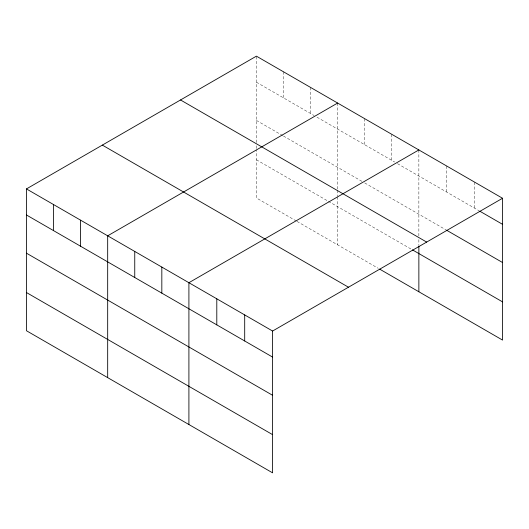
<?xml version="1.0" encoding="UTF-8"?>
<svg xmlns="http://www.w3.org/2000/svg" width="529" height="529" viewBox="0 0 529 529"><rect width="100%" height="100%" fill="white"/><g stroke="black" fill="none" stroke-linecap="round" stroke-linejoin="round"><path stroke-width="0.4" stroke-dasharray="2.65 1.98" d="M256.406 142.552L256.406 56.153M256.406 82.213L314.12 115.534M316.97 117.18L394.634 162.019M397.484 163.666L478.943 210.694M256.406 120.414L282.77 135.636M283.484 136.046L363.284 182.121M364.712 182.941L446.76 230.313M256.406 159.771L327.663 200.908M328.37 201.318L411.734 249.45M296.313 221.01L256.406 197.972L256.406 149.932M297.02 221.42L378.248 268.315M474.652 182.155L474.652 208.221M446.76 166.053L446.76 192.113M418.862 149.945L418.862 236.344M418.862 239.624L418.862 245.363M391.784 134.313L391.784 160.373M364.712 118.681L364.712 144.741M337.634 103.049L337.634 189.448M337.634 190.268L337.634 196.008M337.634 196.828L337.634 244.867M310.563 87.417L310.563 113.477M283.484 71.785L283.484 97.845M256.406 145.832L256.406 149.112"/><path stroke-width="0.79" d="M272.594 395.289L272.594 331.028L26.45 188.919L26.45 330.737L272.594 472.847L272.594 395.289L26.45 253.179M379.677 269.135L502.55 340.081L502.55 198.263L256.406 56.153L26.45 188.919M337.634 103.049L107.678 235.815L107.678 377.633M418.862 149.945L188.906 282.711L188.906 424.529M272.594 331.028L502.55 198.263M479.664 211.111L502.55 224.322M446.76 230.313L502.55 262.523M180.521 99.968L426.665 242.077M412.448 249.86L502.55 301.88M102.335 145.105L348.479 287.214M26.45 214.979L272.594 357.088M26.45 292.537L272.594 434.646M418.862 246.183L418.862 291.763M244.696 314.92L244.696 340.987M216.797 298.819L216.797 324.879M161.828 267.079L161.828 293.139M134.75 251.447L134.75 277.507M80.6 220.183L80.6 246.243M53.528 204.551L53.528 230.611"/></g></svg>
